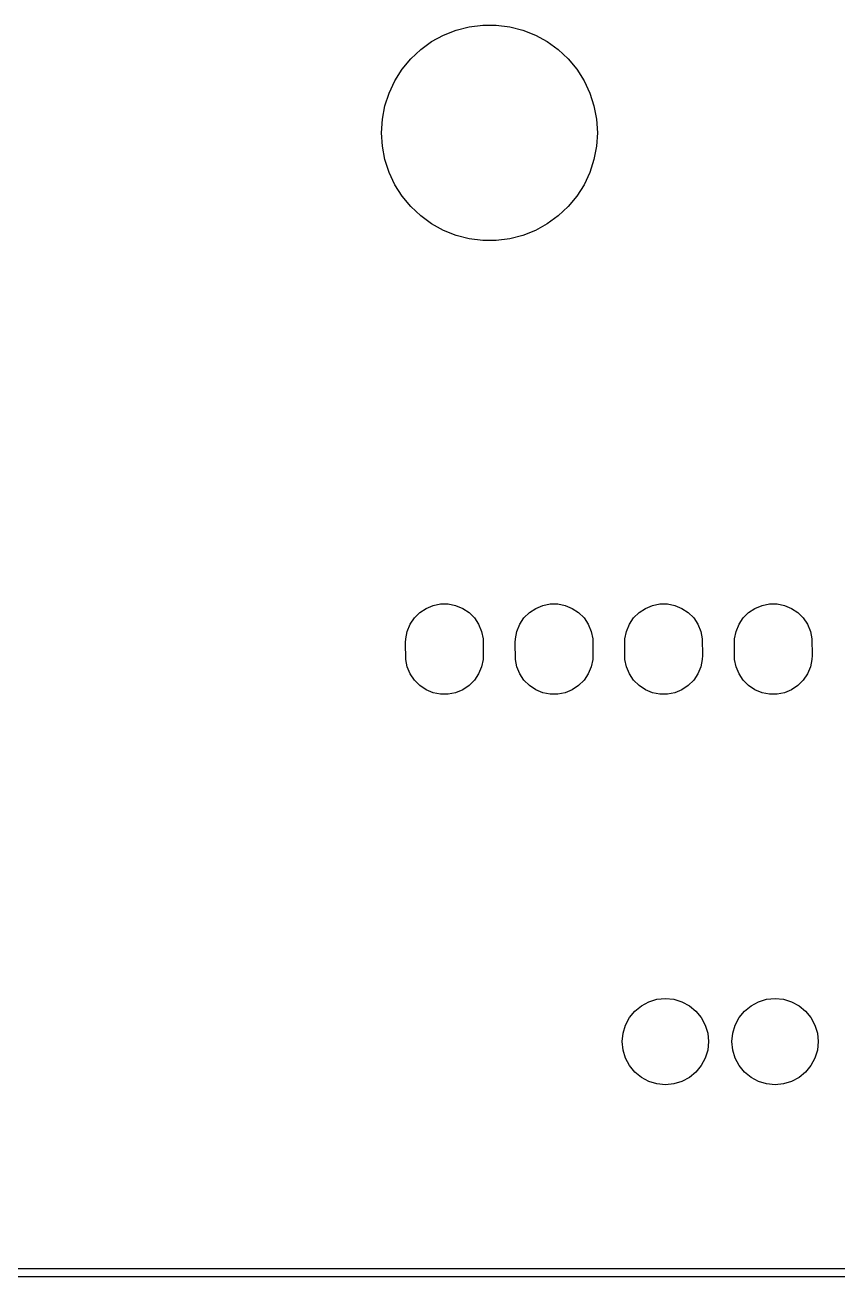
# Model space of a CAD drawing. Extents: x 96 to 246, y -139 to -34.
# Drawn here: x 151.96 to 170.79, y -113.84 to -84.84 of the extents above; entities that cross this region are included whole.
import ezdxf

# ---------------------------------------------------------------- set-up
doc = ezdxf.new("R2010")
doc.units = 0
doc.layers.add('BLACK', color=7, linetype='CONTINUOUS')

msp = doc.modelspace()

# ---------------------------------------------------------------- linework, layer by layer
at = {"layer": 'BLACK', "linetype": 'CONTINUOUS'}
for p, q in [((161.654204, -85.069179), (161.94611, -84.953606)), ((161.654204, -85.069179), (161.94611, -84.953606)), ((161.94611, -84.953606), (162.250199, -84.875529)), ((161.94611, -84.953606), (162.250199, -84.875529)), ((162.250199, -84.875529), (162.561676, -84.83618)), ((162.250199, -84.875529), (162.561676, -84.83618)), ((162.561676, -84.83618), (162.875628, -84.83618)), ((162.561676, -84.83618), (162.875628, -84.83618)), ((162.875628, -84.83618), (163.187105, -84.875529)), ((162.875628, -84.83618), (163.187105, -84.875529)), ((163.187105, -84.875529), (163.491194, -84.953606)), ((163.187105, -84.875529), (163.491194, -84.953606)), ((163.491194, -84.953606), (163.7831, -85.069179)), ((163.491194, -84.953606), (163.7831, -85.069179)), ((161.125092, -85.404964), (161.379085, -85.220427)), ((161.125092, -85.404964), (161.379085, -85.220427)), ((161.379085, -85.220427), (161.654204, -85.069179)), ((161.379085, -85.220427), (161.654204, -85.069179)), ((163.7831, -85.069179), (164.058219, -85.220427)), ((163.7831, -85.069179), (164.058219, -85.220427)), ((164.058219, -85.220427), (164.312212, -85.404964)), ((164.058219, -85.220427), (164.312212, -85.404964)), ((160.89623, -85.619879), (161.125092, -85.404964)), ((160.89623, -85.619879), (161.125092, -85.404964)), ((164.312212, -85.404964), (164.541074, -85.619879)), ((164.312212, -85.404964), (164.541074, -85.619879)), ((160.69611, -85.861784), (160.89623, -85.619879)), ((160.69611, -85.861784), (160.89623, -85.619879)), ((164.541074, -85.619879), (164.741194, -85.861784)), ((164.541074, -85.619879), (164.741194, -85.861784)), ((160.394211, -86.410936), (160.527885, -86.126863)), ((160.394211, -86.410936), (160.527885, -86.126863)), ((160.527885, -86.126863), (160.69611, -85.861784)), ((160.527885, -86.126863), (160.69611, -85.861784)), ((164.741194, -85.861784), (164.909419, -86.126863)), ((164.741194, -85.861784), (164.909419, -86.126863)), ((164.909419, -86.126863), (165.043093, -86.410936)), ((164.909419, -86.126863), (165.043093, -86.410936)), ((160.297194, -86.709522), (160.394211, -86.410936)), ((160.297194, -86.709522), (160.394211, -86.410936)), ((165.043093, -86.410936), (165.14011, -86.709522)), ((165.043093, -86.410936), (165.14011, -86.709522)), ((160.238365, -87.017914), (160.297194, -86.709522)), ((160.238365, -87.017914), (160.297194, -86.709522)), ((165.14011, -86.709522), (165.198939, -87.017914)), ((165.14011, -86.709522), (165.198939, -87.017914)), ((160.218652, -87.331247), (160.238365, -87.017914)), ((160.218652, -87.331247), (160.238365, -87.017914)), ((165.198939, -87.017914), (165.218652, -87.331247)), ((165.198939, -87.017914), (165.218652, -87.331247)), ((160.238365, -87.64458), (160.218652, -87.331247)), ((160.238365, -87.64458), (160.218652, -87.331247)), ((165.218652, -87.331247), (165.198939, -87.64458)), ((165.218652, -87.331247), (165.198939, -87.64458)), ((160.297194, -87.952972), (160.238365, -87.64458)), ((160.297194, -87.952972), (160.238365, -87.64458)), ((165.198939, -87.64458), (165.14011, -87.952972)), ((165.198939, -87.64458), (165.14011, -87.952972)), ((160.394211, -88.251558), (160.297194, -87.952972)), ((160.394211, -88.251558), (160.297194, -87.952972)), ((165.14011, -87.952972), (165.043093, -88.251558)), ((165.14011, -87.952972), (165.043093, -88.251558)), ((160.527885, -88.535631), (160.394211, -88.251558)), ((160.527885, -88.535631), (160.394211, -88.251558)), ((165.043093, -88.251558), (164.909419, -88.535631)), ((165.043093, -88.251558), (164.909419, -88.535631)), ((160.69611, -88.80071), (160.527885, -88.535631)), ((160.69611, -88.80071), (160.527885, -88.535631)), ((164.909419, -88.535631), (164.741194, -88.80071)), ((164.909419, -88.535631), (164.741194, -88.80071)), ((160.89623, -89.042615), (160.69611, -88.80071)), ((160.89623, -89.042615), (160.69611, -88.80071)), ((164.741194, -88.80071), (164.541074, -89.042615)), ((164.741194, -88.80071), (164.541074, -89.042615)), ((161.125092, -89.25753), (160.89623, -89.042615)), ((161.125092, -89.25753), (160.89623, -89.042615)), ((161.379085, -89.442067), (161.125092, -89.25753)), ((161.379085, -89.442067), (161.125092, -89.25753)), ((164.312212, -89.25753), (164.058219, -89.442067)), ((164.312212, -89.25753), (164.058219, -89.442067)), ((164.541074, -89.042615), (164.312212, -89.25753)), ((164.541074, -89.042615), (164.312212, -89.25753)), ((161.654204, -89.593315), (161.379085, -89.442067)), ((161.654204, -89.593315), (161.379085, -89.442067)), ((161.94611, -89.708888), (161.654204, -89.593315)), ((161.94611, -89.708888), (161.654204, -89.593315)), ((163.7831, -89.593315), (163.491194, -89.708888)), ((163.7831, -89.593315), (163.491194, -89.708888)), ((164.058219, -89.442067), (163.7831, -89.593315)), ((164.058219, -89.442067), (163.7831, -89.593315)), ((162.250199, -89.786965), (161.94611, -89.708888)), ((162.250199, -89.786965), (161.94611, -89.708888)), ((162.561676, -89.826314), (162.250199, -89.786965)), ((162.561676, -89.826314), (162.250199, -89.786965)), ((162.875628, -89.826314), (162.561676, -89.826314)), ((162.875628, -89.826314), (162.561676, -89.826314)), ((163.187105, -89.786965), (162.875628, -89.826314)), ((163.187105, -89.786965), (162.875628, -89.826314)), ((163.491194, -89.708888), (163.187105, -89.786965)), ((163.491194, -89.708888), (163.187105, -89.786965)), ((161.249595, -98.350318), (161.412596, -98.282801)), ((161.249595, -98.350318), (161.412596, -98.282801)), ((161.412596, -98.282801), (161.585637, -98.248381)), ((161.412596, -98.282801), (161.585637, -98.248381)), ((161.585637, -98.248381), (161.762067, -98.248381)), ((161.585637, -98.248381), (161.762067, -98.248381)), ((161.762067, -98.248381), (161.935108, -98.282801)), ((161.762067, -98.248381), (161.935108, -98.282801)), ((161.935108, -98.282801), (162.098109, -98.350318)), ((161.935108, -98.282801), (162.098109, -98.350318)), ((163.789595, -98.350318), (163.952596, -98.282801)), ((163.789595, -98.350318), (163.952596, -98.282801)), ((163.952596, -98.282801), (164.125637, -98.248381)), ((163.952596, -98.282801), (164.125637, -98.248381)), ((164.125637, -98.248381), (164.302067, -98.248381)), ((164.125637, -98.248381), (164.302067, -98.248381)), ((164.302067, -98.248381), (164.475108, -98.282801)), ((164.302067, -98.248381), (164.475108, -98.282801)), ((164.475108, -98.282801), (164.638109, -98.350318)), ((164.475108, -98.282801), (164.638109, -98.350318)), ((166.329595, -98.350318), (166.492596, -98.282801)), ((166.329595, -98.350318), (166.492596, -98.282801)), ((166.492596, -98.282801), (166.665637, -98.248381)), ((166.492596, -98.282801), (166.665637, -98.248381)), ((166.665637, -98.248381), (166.842067, -98.248381)), ((166.665637, -98.248381), (166.842067, -98.248381)), ((166.842067, -98.248381), (167.015108, -98.282801)), ((166.842067, -98.248381), (167.015108, -98.282801)), ((167.015108, -98.282801), (167.178109, -98.350318)), ((167.015108, -98.282801), (167.178109, -98.350318)), ((168.869595, -98.350318), (169.032596, -98.282801)), ((168.869595, -98.350318), (169.032596, -98.282801)), ((169.032596, -98.282801), (169.205637, -98.248381)), ((169.032596, -98.282801), (169.205637, -98.248381)), ((169.205637, -98.248381), (169.382067, -98.248381)), ((169.205637, -98.248381), (169.382067, -98.248381)), ((169.382067, -98.248381), (169.555108, -98.282801)), ((169.382067, -98.248381), (169.555108, -98.282801)), ((169.555108, -98.282801), (169.718109, -98.350318)), ((169.555108, -98.282801), (169.718109, -98.350318)), ((160.880123, -98.71979), (160.978143, -98.573093)), ((160.880123, -98.71979), (160.978143, -98.573093)), ((160.978143, -98.573093), (161.102898, -98.448338)), ((160.978143, -98.573093), (161.102898, -98.448338)), ((161.102898, -98.448338), (161.249595, -98.350318)), ((161.102898, -98.448338), (161.249595, -98.350318)), ((162.098109, -98.350318), (162.244806, -98.448338)), ((162.098109, -98.350318), (162.244806, -98.448338)), ((162.244806, -98.448338), (162.369561, -98.573093)), ((162.244806, -98.448338), (162.369561, -98.573093)), ((162.369561, -98.573093), (162.467581, -98.71979)), ((162.369561, -98.573093), (162.467581, -98.71979)), ((163.420123, -98.71979), (163.518143, -98.573093)), ((163.420123, -98.71979), (163.518143, -98.573093)), ((163.518143, -98.573093), (163.642898, -98.448338)), ((163.518143, -98.573093), (163.642898, -98.448338)), ((163.642898, -98.448338), (163.789595, -98.350318)), ((163.642898, -98.448338), (163.789595, -98.350318)), ((164.638109, -98.350318), (164.784806, -98.448338)), ((164.638109, -98.350318), (164.784806, -98.448338)), ((164.784806, -98.448338), (164.909561, -98.573093)), ((164.784806, -98.448338), (164.909561, -98.573093)), ((164.909561, -98.573093), (165.007581, -98.71979)), ((164.909561, -98.573093), (165.007581, -98.71979)), ((165.960123, -98.71979), (166.058143, -98.573093)), ((165.960123, -98.71979), (166.058143, -98.573093)), ((166.058143, -98.573093), (166.182898, -98.448338)), ((166.058143, -98.573093), (166.182898, -98.448338)), ((166.182898, -98.448338), (166.329595, -98.350318)), ((166.182898, -98.448338), (166.329595, -98.350318)), ((167.178109, -98.350318), (167.324806, -98.448338)), ((167.178109, -98.350318), (167.324806, -98.448338)), ((167.324806, -98.448338), (167.449561, -98.573093)), ((167.324806, -98.448338), (167.449561, -98.573093)), ((167.449561, -98.573093), (167.547581, -98.71979)), ((167.449561, -98.573093), (167.547581, -98.71979)), ((168.500123, -98.71979), (168.598143, -98.573093)), ((168.500123, -98.71979), (168.598143, -98.573093)), ((168.598143, -98.573093), (168.722898, -98.448338)), ((168.598143, -98.573093), (168.722898, -98.448338)), ((168.722898, -98.448338), (168.869595, -98.350318)), ((168.722898, -98.448338), (168.869595, -98.350318)), ((169.718109, -98.350318), (169.864806, -98.448338)), ((169.718109, -98.350318), (169.864806, -98.448338)), ((169.864806, -98.448338), (169.989561, -98.573093)), ((169.864806, -98.448338), (169.989561, -98.573093)), ((169.989561, -98.573093), (170.087581, -98.71979)), ((169.989561, -98.573093), (170.087581, -98.71979)), ((160.778186, -99.055832), (160.812606, -98.882791)), ((160.778186, -99.055832), (160.812606, -98.882791)), ((160.812606, -98.882791), (160.880123, -98.71979)), ((160.812606, -98.882791), (160.880123, -98.71979)), ((162.467581, -98.71979), (162.535098, -98.882791)), ((162.467581, -98.71979), (162.535098, -98.882791)), ((162.535098, -98.882791), (162.569518, -99.055832)), ((162.535098, -98.882791), (162.569518, -99.055832)), ((163.318186, -99.055832), (163.352606, -98.882791)), ((163.318186, -99.055832), (163.352606, -98.882791)), ((163.352606, -98.882791), (163.420123, -98.71979)), ((163.352606, -98.882791), (163.420123, -98.71979)), ((165.007581, -98.71979), (165.075098, -98.882791)), ((165.007581, -98.71979), (165.075098, -98.882791)), ((165.075098, -98.882791), (165.109518, -99.055832)), ((165.075098, -98.882791), (165.109518, -99.055832)), ((165.858186, -99.055832), (165.892606, -98.882791)), ((165.858186, -99.055832), (165.892606, -98.882791)), ((165.892606, -98.882791), (165.960123, -98.71979)), ((165.892606, -98.882791), (165.960123, -98.71979)), ((167.547581, -98.71979), (167.615098, -98.882791)), ((167.547581, -98.71979), (167.615098, -98.882791)), ((167.615098, -98.882791), (167.649518, -99.055832)), ((167.615098, -98.882791), (167.649518, -99.055832)), ((168.398186, -99.055832), (168.432606, -98.882791)), ((168.398186, -99.055832), (168.432606, -98.882791)), ((168.432606, -98.882791), (168.500123, -98.71979)), ((168.432606, -98.882791), (168.500123, -98.71979)), ((170.087581, -98.71979), (170.155098, -98.882791)), ((170.087581, -98.71979), (170.155098, -98.882791)), ((170.155098, -98.882791), (170.189518, -99.055832)), ((170.155098, -98.882791), (170.189518, -99.055832)), ((160.773852, -99.144047), (160.778186, -99.055832)), ((160.773852, -99.144047), (160.778186, -99.055832)), ((160.778186, -99.532262), (160.773852, -99.144047)), ((160.778186, -99.532262), (160.773852, -99.144047)), ((162.569518, -99.055832), (162.573852, -99.444047)), ((162.569518, -99.055832), (162.573852, -99.444047)), ((163.313852, -99.144047), (163.318186, -99.055832)), ((163.313852, -99.144047), (163.318186, -99.055832)), ((163.318186, -99.532262), (163.313852, -99.144047)), ((163.318186, -99.532262), (163.313852, -99.144047)), ((165.109518, -99.055832), (165.113852, -99.444047)), ((165.109518, -99.055832), (165.113852, -99.444047)), ((165.853852, -99.144047), (165.858186, -99.055832)), ((165.853852, -99.144047), (165.858186, -99.055832)), ((165.858186, -99.532262), (165.853852, -99.144047)), ((165.858186, -99.532262), (165.853852, -99.144047)), ((167.649518, -99.055832), (167.653852, -99.444047)), ((167.649518, -99.055832), (167.653852, -99.444047)), ((168.393852, -99.144047), (168.398186, -99.055832)), ((168.393852, -99.144047), (168.398186, -99.055832)), ((168.398186, -99.532262), (168.393852, -99.144047)), ((168.398186, -99.532262), (168.393852, -99.144047)), ((170.189518, -99.055832), (170.193852, -99.444047)), ((170.189518, -99.055832), (170.193852, -99.444047)), ((162.573852, -99.444047), (162.569518, -99.532262)), ((162.573852, -99.444047), (162.569518, -99.532262)), ((165.113852, -99.444047), (165.109518, -99.532262)), ((165.113852, -99.444047), (165.109518, -99.532262)), ((167.653852, -99.444047), (167.649518, -99.532262)), ((167.653852, -99.444047), (167.649518, -99.532262)), ((170.193852, -99.444047), (170.189518, -99.532262)), ((170.193852, -99.444047), (170.189518, -99.532262)), ((160.812606, -99.705303), (160.778186, -99.532262)), ((160.812606, -99.705303), (160.778186, -99.532262)), ((160.880123, -99.868304), (160.812606, -99.705303)), ((160.880123, -99.868304), (160.812606, -99.705303)), ((162.535098, -99.705303), (162.467581, -99.868304)), ((162.535098, -99.705303), (162.467581, -99.868304)), ((162.569518, -99.532262), (162.535098, -99.705303)), ((162.569518, -99.532262), (162.535098, -99.705303)), ((163.352606, -99.705303), (163.318186, -99.532262)), ((163.352606, -99.705303), (163.318186, -99.532262)), ((163.420123, -99.868304), (163.352606, -99.705303)), ((163.420123, -99.868304), (163.352606, -99.705303)), ((165.075098, -99.705303), (165.007581, -99.868304)), ((165.075098, -99.705303), (165.007581, -99.868304)), ((165.109518, -99.532262), (165.075098, -99.705303)), ((165.109518, -99.532262), (165.075098, -99.705303)), ((165.892606, -99.705303), (165.858186, -99.532262)), ((165.892606, -99.705303), (165.858186, -99.532262)), ((165.960123, -99.868304), (165.892606, -99.705303)), ((165.960123, -99.868304), (165.892606, -99.705303)), ((167.615098, -99.705303), (167.547581, -99.868304)), ((167.615098, -99.705303), (167.547581, -99.868304)), ((167.649518, -99.532262), (167.615098, -99.705303)), ((167.649518, -99.532262), (167.615098, -99.705303)), ((168.432606, -99.705303), (168.398186, -99.532262)), ((168.432606, -99.705303), (168.398186, -99.532262)), ((168.500123, -99.868304), (168.432606, -99.705303)), ((168.500123, -99.868304), (168.432606, -99.705303)), ((170.155098, -99.705303), (170.087581, -99.868304)), ((170.155098, -99.705303), (170.087581, -99.868304)), ((170.189518, -99.532262), (170.155098, -99.705303)), ((170.189518, -99.532262), (170.155098, -99.705303)), ((160.978143, -100.015001), (160.880123, -99.868304)), ((160.978143, -100.015001), (160.880123, -99.868304)), ((161.102898, -100.139756), (160.978143, -100.015001)), ((161.102898, -100.139756), (160.978143, -100.015001)), ((162.369561, -100.015001), (162.244806, -100.139756)), ((162.369561, -100.015001), (162.244806, -100.139756)), ((162.467581, -99.868304), (162.369561, -100.015001)), ((162.467581, -99.868304), (162.369561, -100.015001)), ((163.518143, -100.015001), (163.420123, -99.868304)), ((163.518143, -100.015001), (163.420123, -99.868304)), ((163.642898, -100.139756), (163.518143, -100.015001)), ((163.642898, -100.139756), (163.518143, -100.015001)), ((164.909561, -100.015001), (164.784806, -100.139756)), ((164.909561, -100.015001), (164.784806, -100.139756)), ((165.007581, -99.868304), (164.909561, -100.015001)), ((165.007581, -99.868304), (164.909561, -100.015001)), ((166.058143, -100.015001), (165.960123, -99.868304)), ((166.058143, -100.015001), (165.960123, -99.868304)), ((166.182898, -100.139756), (166.058143, -100.015001)), ((166.182898, -100.139756), (166.058143, -100.015001)), ((167.449561, -100.015001), (167.324806, -100.139756)), ((167.449561, -100.015001), (167.324806, -100.139756)), ((167.547581, -99.868304), (167.449561, -100.015001)), ((167.547581, -99.868304), (167.449561, -100.015001)), ((168.598143, -100.015001), (168.500123, -99.868304)), ((168.598143, -100.015001), (168.500123, -99.868304)), ((168.722898, -100.139756), (168.598143, -100.015001)), ((168.722898, -100.139756), (168.598143, -100.015001)), ((169.989561, -100.015001), (169.864806, -100.139756)), ((169.989561, -100.015001), (169.864806, -100.139756)), ((170.087581, -99.868304), (169.989561, -100.015001)), ((170.087581, -99.868304), (169.989561, -100.015001)), ((161.249595, -100.237776), (161.102898, -100.139756)), ((161.249595, -100.237776), (161.102898, -100.139756)), ((161.412596, -100.305293), (161.249595, -100.237776)), ((161.412596, -100.305293), (161.249595, -100.237776)), ((161.585637, -100.339713), (161.412596, -100.305293)), ((161.585637, -100.339713), (161.412596, -100.305293)), ((161.762067, -100.339713), (161.585637, -100.339713)), ((161.762067, -100.339713), (161.585637, -100.339713)), ((161.935108, -100.305293), (161.762067, -100.339713)), ((161.935108, -100.305293), (161.762067, -100.339713)), ((162.098109, -100.237776), (161.935108, -100.305293)), ((162.098109, -100.237776), (161.935108, -100.305293)), ((162.244806, -100.139756), (162.098109, -100.237776)), ((162.244806, -100.139756), (162.098109, -100.237776)), ((163.789595, -100.237776), (163.642898, -100.139756)), ((163.789595, -100.237776), (163.642898, -100.139756)), ((163.952596, -100.305293), (163.789595, -100.237776)), ((163.952596, -100.305293), (163.789595, -100.237776)), ((164.125637, -100.339713), (163.952596, -100.305293)), ((164.125637, -100.339713), (163.952596, -100.305293)), ((164.302067, -100.339713), (164.125637, -100.339713)), ((164.302067, -100.339713), (164.125637, -100.339713)), ((164.475108, -100.305293), (164.302067, -100.339713)), ((164.475108, -100.305293), (164.302067, -100.339713)), ((164.638109, -100.237776), (164.475108, -100.305293)), ((164.638109, -100.237776), (164.475108, -100.305293)), ((164.784806, -100.139756), (164.638109, -100.237776)), ((164.784806, -100.139756), (164.638109, -100.237776)), ((166.329595, -100.237776), (166.182898, -100.139756)), ((166.329595, -100.237776), (166.182898, -100.139756)), ((166.492596, -100.305293), (166.329595, -100.237776)), ((166.492596, -100.305293), (166.329595, -100.237776)), ((166.665637, -100.339713), (166.492596, -100.305293)), ((166.665637, -100.339713), (166.492596, -100.305293)), ((166.842067, -100.339713), (166.665637, -100.339713)), ((166.842067, -100.339713), (166.665637, -100.339713)), ((167.015108, -100.305293), (166.842067, -100.339713)), ((167.015108, -100.305293), (166.842067, -100.339713)), ((167.178109, -100.237776), (167.015108, -100.305293)), ((167.178109, -100.237776), (167.015108, -100.305293)), ((167.324806, -100.139756), (167.178109, -100.237776)), ((167.324806, -100.139756), (167.178109, -100.237776)), ((168.869595, -100.237776), (168.722898, -100.139756)), ((168.869595, -100.237776), (168.722898, -100.139756)), ((169.032596, -100.305293), (168.869595, -100.237776)), ((169.032596, -100.305293), (168.869595, -100.237776)), ((169.205637, -100.339713), (169.032596, -100.305293)), ((169.205637, -100.339713), (169.032596, -100.305293)), ((169.382067, -100.339713), (169.205637, -100.339713)), ((169.382067, -100.339713), (169.205637, -100.339713)), ((169.555108, -100.305293), (169.382067, -100.339713)), ((169.555108, -100.305293), (169.382067, -100.339713)), ((169.718109, -100.237776), (169.555108, -100.305293)), ((169.718109, -100.237776), (169.555108, -100.305293)), ((169.864806, -100.139756), (169.718109, -100.237776)), ((169.864806, -100.139756), (169.718109, -100.237776)), ((166.087545, -107.68114), (166.239082, -107.556777)), ((166.087545, -107.68114), (166.239082, -107.556777)), ((166.239082, -107.556777), (166.411969, -107.464367)), ((166.239082, -107.556777), (166.411969, -107.464367)), ((166.411969, -107.464367), (166.599562, -107.407462)), ((166.411969, -107.464367), (166.599562, -107.407462)), ((166.599562, -107.407462), (166.794652, -107.388247)), ((166.599562, -107.407462), (166.794652, -107.388247)), ((166.794652, -107.388247), (166.989742, -107.407462)), ((166.794652, -107.388247), (166.989742, -107.407462)), ((166.989742, -107.407462), (167.177335, -107.464367)), ((166.989742, -107.407462), (167.177335, -107.464367)), ((167.177335, -107.464367), (167.350222, -107.556777)), ((167.177335, -107.464367), (167.350222, -107.556777)), ((167.350222, -107.556777), (167.501759, -107.68114)), ((167.350222, -107.556777), (167.501759, -107.68114)), ((168.627545, -107.68114), (168.779082, -107.556777)), ((168.627545, -107.68114), (168.779082, -107.556777)), ((168.779082, -107.556777), (168.951969, -107.464367)), ((168.779082, -107.556777), (168.951969, -107.464367)), ((168.951969, -107.464367), (169.139562, -107.407462)), ((168.951969, -107.464367), (169.139562, -107.407462)), ((169.139562, -107.407462), (169.334652, -107.388247)), ((169.139562, -107.407462), (169.334652, -107.388247)), ((169.334652, -107.388247), (169.529742, -107.407462)), ((169.334652, -107.388247), (169.529742, -107.407462)), ((169.529742, -107.407462), (169.717335, -107.464367)), ((169.529742, -107.407462), (169.717335, -107.464367)), ((169.717335, -107.464367), (169.890222, -107.556777)), ((169.717335, -107.464367), (169.890222, -107.556777)), ((169.890222, -107.556777), (170.041759, -107.68114)), ((169.890222, -107.556777), (170.041759, -107.68114)), ((165.870772, -108.005564), (165.963182, -107.832677)), ((165.870772, -108.005564), (165.963182, -107.832677)), ((165.963182, -107.832677), (166.087545, -107.68114)), ((165.963182, -107.832677), (166.087545, -107.68114)), ((167.501759, -107.68114), (167.626122, -107.832677)), ((167.501759, -107.68114), (167.626122, -107.832677)), ((167.626122, -107.832677), (167.718532, -108.005564)), ((167.626122, -107.832677), (167.718532, -108.005564)), ((168.410772, -108.005564), (168.503182, -107.832677)), ((168.410772, -108.005564), (168.503182, -107.832677)), ((168.503182, -107.832677), (168.627545, -107.68114)), ((168.503182, -107.832677), (168.627545, -107.68114)), ((170.041759, -107.68114), (170.166122, -107.832677)), ((170.041759, -107.68114), (170.166122, -107.832677)), ((170.166122, -107.832677), (170.258532, -108.005564)), ((170.166122, -107.832677), (170.258532, -108.005564)), ((165.813867, -108.193157), (165.870772, -108.005564)), ((165.813867, -108.193157), (165.870772, -108.005564)), ((167.718532, -108.005564), (167.775437, -108.193157)), ((167.718532, -108.005564), (167.775437, -108.193157)), ((168.353867, -108.193157), (168.410772, -108.005564)), ((168.353867, -108.193157), (168.410772, -108.005564)), ((170.258532, -108.005564), (170.315437, -108.193157)), ((170.258532, -108.005564), (170.315437, -108.193157)), ((165.794652, -108.388247), (165.813867, -108.193157)), ((165.794652, -108.388247), (165.813867, -108.193157)), ((165.813867, -108.583337), (165.794652, -108.388247)), ((165.813867, -108.583337), (165.794652, -108.388247)), ((167.775437, -108.193157), (167.794652, -108.388247)), ((167.775437, -108.193157), (167.794652, -108.388247)), ((167.794652, -108.388247), (167.775437, -108.583337)), ((167.794652, -108.388247), (167.775437, -108.583337)), ((168.334652, -108.388247), (168.353867, -108.193157)), ((168.334652, -108.388247), (168.353867, -108.193157)), ((168.353867, -108.583337), (168.334652, -108.388247)), ((168.353867, -108.583337), (168.334652, -108.388247)), ((170.315437, -108.193157), (170.334652, -108.388247)), ((170.315437, -108.193157), (170.334652, -108.388247)), ((170.334652, -108.388247), (170.315437, -108.583337)), ((170.334652, -108.388247), (170.315437, -108.583337)), ((165.870772, -108.77093), (165.813867, -108.583337)), ((165.870772, -108.77093), (165.813867, -108.583337)), ((167.775437, -108.583337), (167.718532, -108.77093)), ((167.775437, -108.583337), (167.718532, -108.77093)), ((168.410772, -108.77093), (168.353867, -108.583337)), ((168.410772, -108.77093), (168.353867, -108.583337)), ((170.315437, -108.583337), (170.258532, -108.77093)), ((170.315437, -108.583337), (170.258532, -108.77093)), ((165.963182, -108.943817), (165.870772, -108.77093)), ((165.963182, -108.943817), (165.870772, -108.77093)), ((166.087545, -109.095354), (165.963182, -108.943817)), ((166.087545, -109.095354), (165.963182, -108.943817)), ((167.626122, -108.943817), (167.501759, -109.095354)), ((167.626122, -108.943817), (167.501759, -109.095354)), ((167.718532, -108.77093), (167.626122, -108.943817)), ((167.718532, -108.77093), (167.626122, -108.943817)), ((168.503182, -108.943817), (168.410772, -108.77093)), ((168.503182, -108.943817), (168.410772, -108.77093)), ((168.627545, -109.095354), (168.503182, -108.943817)), ((168.627545, -109.095354), (168.503182, -108.943817)), ((170.166122, -108.943817), (170.041759, -109.095354)), ((170.166122, -108.943817), (170.041759, -109.095354)), ((170.258532, -108.77093), (170.166122, -108.943817)), ((170.258532, -108.77093), (170.166122, -108.943817)), ((166.239082, -109.219717), (166.087545, -109.095354)), ((166.239082, -109.219717), (166.087545, -109.095354)), ((166.411969, -109.312127), (166.239082, -109.219717)), ((166.411969, -109.312127), (166.239082, -109.219717)), ((166.599562, -109.369032), (166.411969, -109.312127)), ((166.599562, -109.369032), (166.411969, -109.312127)), ((167.177335, -109.312127), (166.989742, -109.369032)), ((167.177335, -109.312127), (166.989742, -109.369032)), ((167.350222, -109.219717), (167.177335, -109.312127)), ((167.350222, -109.219717), (167.177335, -109.312127)), ((167.501759, -109.095354), (167.350222, -109.219717)), ((167.501759, -109.095354), (167.350222, -109.219717)), ((168.779082, -109.219717), (168.627545, -109.095354)), ((168.779082, -109.219717), (168.627545, -109.095354)), ((168.951969, -109.312127), (168.779082, -109.219717)), ((168.951969, -109.312127), (168.779082, -109.219717)), ((169.139562, -109.369032), (168.951969, -109.312127)), ((169.139562, -109.369032), (168.951969, -109.312127)), ((169.717335, -109.312127), (169.529742, -109.369032)), ((169.717335, -109.312127), (169.529742, -109.369032)), ((169.890222, -109.219717), (169.717335, -109.312127)), ((169.890222, -109.219717), (169.717335, -109.312127)), ((170.041759, -109.095354), (169.890222, -109.219717)), ((170.041759, -109.095354), (169.890222, -109.219717)), ((166.794652, -109.388247), (166.599562, -109.369032)), ((166.794652, -109.388247), (166.599562, -109.369032)), ((166.989742, -109.369032), (166.794652, -109.388247)), ((166.989742, -109.369032), (166.794652, -109.388247)), ((169.334652, -109.388247), (169.139562, -109.369032)), ((169.334652, -109.388247), (169.139562, -109.369032)), ((169.529742, -109.369032), (169.334652, -109.388247)), ((169.529742, -109.369032), (169.334652, -109.388247)), ((146.488066, -113.642165), (194.7484, -113.640246)), ((194.741231, -113.838326), (146.480904, -113.840245))]:
    msp.add_line(p, q, dxfattribs=at)

doc.saveas('drawing.dxf')
